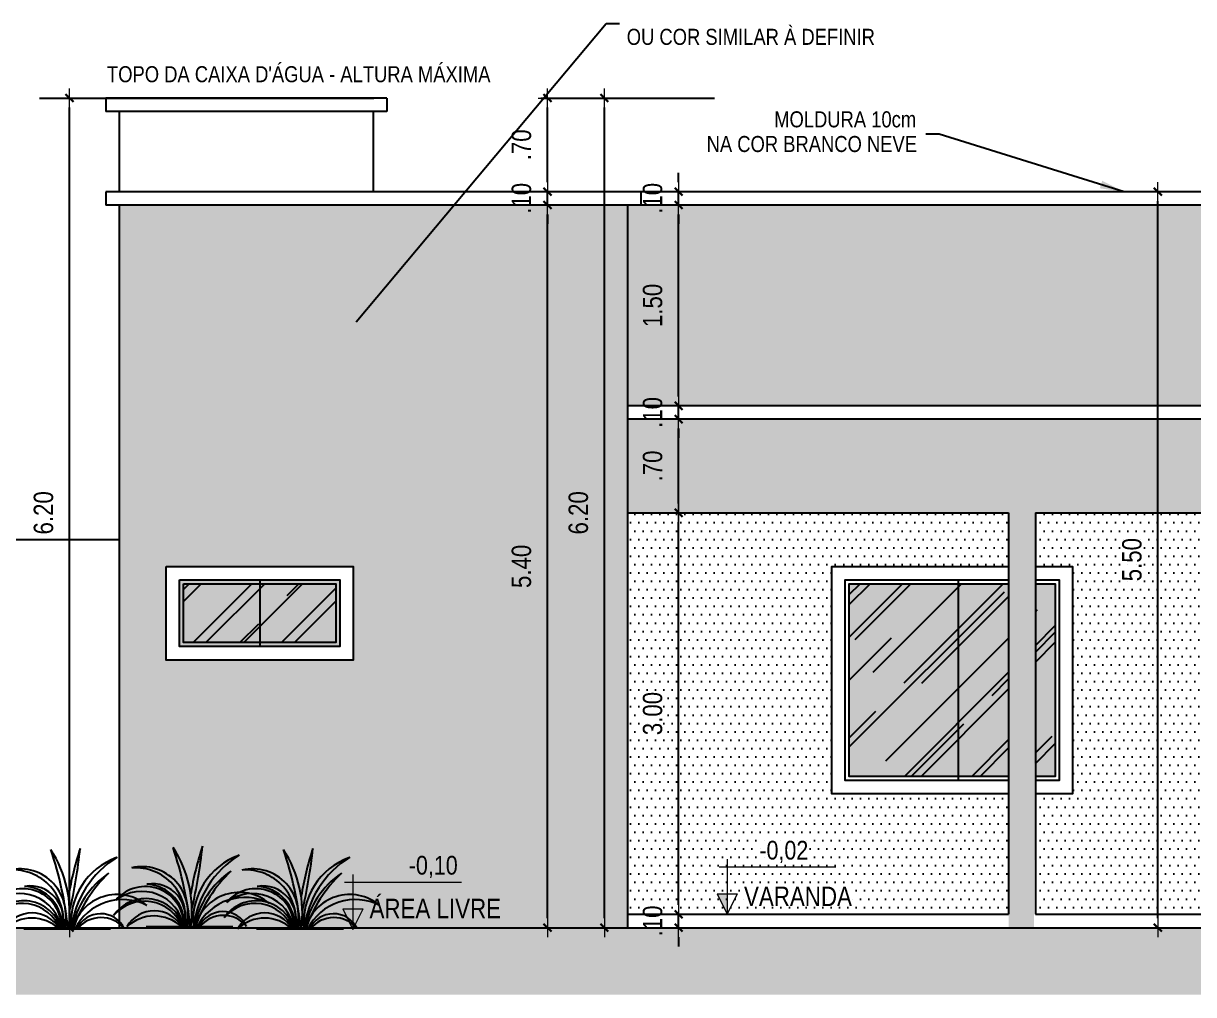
# Model space of a CAD drawing. Header units: millimetres. Extents: x -6300 to 1991, y -4770 to 4545.
# Drawn here: x 1393.61 to 1402.36, y 107.48 to 114.73 of the extents above; entities that cross this region are included whole.
import ezdxf
from ezdxf.enums import TextEntityAlignment as Align

# ---------------------------------------------------------------- set-up
doc = ezdxf.new("R2010")
doc.units = ezdxf.units.MM
doc.header["$LTSCALE"] = 20
doc.header["$MEASUREMENT"] = 0
doc.linetypes.add('HIDDEN2', pattern=[0.1875, 0.125, -0.0625])
doc.layers.get('0').update_dxf_attribs({"linetype": 'CONTINUOUS'})
doc.layers.get('DEFPOINTS').update_dxf_attribs({"linetype": 'CONTINUOUS'})
for name, color, linetype in [('alfa_145_colori', 7, 'CONTINUOUS'), ('COTA', 7, 'CONTINUOUS'), ('E-hatch', 8, 'CONTINUOUS'), ('E-txt-g', 3, 'CONTINUOUS'), ('PLANTAS', 136, 'CONTINUOUS')]:
    doc.layers.add(name, color=color, linetype=linetype)
for name, color, linetype, lineweight in [('E-Cta-W', 7, 'CONTINUOUS', 20), ('E-Pen-C', 4, 'CONTINUOUS', 15), ('E-Pen-G', 3, 'CONTINUOUS', 30), ('E-Txt-W', 7, 'CONTINUOUS', 20)]:
    doc.layers.add(name, color=color, linetype=linetype, lineweight=lineweight)
doc.styles.add('F2', font='ARIALN.TTF')
doc.styles.add('REG60', font='romans.shx', dxfattribs={"width": 0.8, "height": 0.15})
doc.styles.add('REG80', font='romans.shx', dxfattribs={"width": 0.8, "height": 0.2})
doc.dimstyles.new('DIMENSION-1', dxfattribs={"dimtxt": 0.145, "dimasz": 0.07, "dimexe": 1, "dimexo": 0, "dimgap": 0.12, "dimtad": 1, "dimzin": 7, "dimdsep": 46, "dimtxsty": 'F2', "dimblk1": 'TRACO', "dimblk2": 'TRACO', "dimsah": 1, "dimcen": 1, "dimse1": 1, "dimse2": 1, "dimclrd": 4, "dimclre": 256, "dimclrt": 4, "dimadec": 8, "dimazin": 0, "dimtfac": 1, "dimtix": 1, "dimtmove": 2, "dimatfit": 3, "dimldrblk": 'TRACO', "dimfxl": 1, "dimtolj": 1, "dimtzin": 0, "dimarcsym": 0})
doc.dimstyles.get("Standard").update_dxf_attribs({"dimtxt": 0.18, "dimasz": 0.18, "dimexe": 0.18, "dimexo": 0.0625, "dimgap": 0.09, "dimtad": 0, "dimtih": 1, "dimtoh": 1, "dimdec": 4, "dimzin": 0, "dimdsep": 46, "dimtxsty": 'Standard', "dimcen": 0.09, "dimadec": 0, "dimazin": 0, "dimtfac": 1, "dimtdec": 4, "dimtofl": 0, "dimtmove": 0, "dimatfit": 3, "dimfxl": 1, "dimtolj": 1, "dimtzin": 0, "dimarcsym": 0})
pattern_1 = [(0, (45.651994, 88.1291), (0.03125, 0.0625), [0, -0.0625])]
pattern_2 = [(45, (-0.02454, 4.86854), (0.33941125, 0.90509668), [6, -0.8, 2, -0.4]), (45, (0.2102, 5.38614), (-0.65902352, 0.0933381), [1.2, -0.132, 2.4, -0.3]), (45, (-0.12353, 5.25037), (1.28127749, 1.66028672), [3.2, -0.56, 1.6, -0.4])]

# ---------------------------------------------------------------- blocks, each defined once
blk = doc.blocks.new('TXT-AMB75')
at = {"layer": 'E-txt-g', "style": 'REG80', "width": 0.8, "flags": 8}
blk.add_attdef('TXT', text='', height=0.2, dxfattribs=at).set_placement((0.005, 0.296), align=Align.CENTER)
at = {"layer": 'E-Txt-W', "style": 'REG60', "width": 0.8, "flags": 8}
blk.add_attdef('TXT', text='', height=0.15, dxfattribs=at).set_placement((0.005, 0.027), align=Align.CENTER)
blk = doc.blocks.new('Ind-Nivel-CT2')
at = {"color": 4}
for p, q in [((-0.088, 0.505), (1.16, 0.505)), ((0, 0.587), (0, 0)), ((-0.109, 0.218), (0, 0)), ((-0.109, 0.218), (0.109, 0.218)), ((0, 0), (0.109, 0.218))]:
    blk.add_line(p, q, dxfattribs=at)
blk.add_solid([(-0.109, 0.218), (0, 0.218), (0, 0)], dxfattribs=at)
at = {"color": 4, "style": 'F2'}
blk.add_attdef('NIVEL1', (0.162, 0.601), '', height=0.2, dxfattribs=at)
blk = doc.blocks.new('TRACO')
at = {"layer": 'E-Pen-C'}
for p, q in [((-1, 0), (1, 0)), ((0, 1), (0, -1))]:
    blk.add_line(p, q, dxfattribs=at)
at = {"layer": 'E-Pen-G'}
blk.add_line((-0.42, -0.42), (0.42, 0.42), dxfattribs=at)
blk = doc.blocks.new('*D753')
at = {"layer": 'COTA', "color": 4, "linetype": 'Continuous', "lineweight": -2}
blk.add_line((1397.5309, 108.0475), (1397.5309, 113.3075), dxfattribs=at)
at = {"layer": 'DEFPOINTS', "color": 0, "linetype": 'Continuous'}
for p in [(1397.3555, 113.3775, -20.3835), (1397.5309, 113.3775), (1397.3555, 107.9775, -21.271)]:
    blk.add_point(p, dxfattribs=at)
at = {"layer": 'COTA', "color": 4, "linetype": 'Continuous', "lineweight": -2, "xscale": 0.07, "yscale": 0.07, "zscale": 0.07}
for p, rotation in [((1397.5309, 113.3775), 90), ((1397.5309, 107.9775), 270)]:
    blk.add_blockref('TRACO', p, dxfattribs=dict(at, rotation=rotation))
at = {"layer": 'COTA', "color": 4, "linetype": 'Continuous', "insert": (1397.3369, 110.6775), "char_height": 0.145, "attachment_point": 5, "rotation": 90, "style": 'F2'}
blk.add_mtext('\\A1;5.40', dxfattribs=at)
blk = doc.blocks.new('*D754')
at = {"layer": 'COTA', "color": 4, "linetype": 'Continuous', "lineweight": -2}
for p, q in [((1397.5309, 113.5475), (1397.5309, 113.6175)), ((1397.5309, 113.3775), (1397.5309, 113.4775)), ((1397.5309, 113.3075), (1397.5309, 113.2375))]:
    blk.add_line(p, q, dxfattribs=at)
at = {"layer": 'DEFPOINTS', "color": 0, "linetype": 'Continuous'}
for p in [(1397.2181, 113.4775, -20.3835), (1397.5309, 113.4775), (1397.3555, 113.3775, -20.3835)]:
    blk.add_point(p, dxfattribs=at)
at = {"layer": 'COTA', "color": 4, "linetype": 'Continuous', "lineweight": -2, "xscale": 0.07, "yscale": 0.07, "zscale": 0.07}
for p, rotation in [((1397.5309, 113.4775), 270), ((1397.5309, 113.3775), 90)]:
    blk.add_blockref('TRACO', p, dxfattribs=dict(at, rotation=rotation))
at = {"layer": 'COTA', "color": 4, "linetype": 'Continuous', "insert": (1397.3369, 113.4275), "char_height": 0.145, "attachment_point": 5, "rotation": 90, "style": 'F2'}
blk.add_mtext('\\A1;.10', dxfattribs=at)
blk = doc.blocks.new('*D755')
at = {"layer": 'COTA', "color": 4, "linetype": 'Continuous', "lineweight": -2}
blk.add_line((1397.5309, 113.5475), (1397.5309, 114.1075), dxfattribs=at)
at = {"layer": 'DEFPOINTS', "color": 0, "linetype": 'Continuous'}
for p in [(1397.2181, 114.1775, -20.1369), (1397.5309, 114.1775), (1397.2181, 113.4775, -20.3835)]:
    blk.add_point(p, dxfattribs=at)
at = {"layer": 'COTA', "color": 4, "linetype": 'Continuous', "lineweight": -2, "xscale": 0.07, "yscale": 0.07, "zscale": 0.07}
for p, rotation in [((1397.5309, 114.1775), 90), ((1397.5309, 113.4775), 270)]:
    blk.add_blockref('TRACO', p, dxfattribs=dict(at, rotation=rotation))
at = {"layer": 'COTA', "color": 4, "linetype": 'Continuous', "insert": (1397.3369, 113.8275), "char_height": 0.145, "attachment_point": 5, "rotation": 90, "style": 'F2'}
blk.add_mtext('\\A1;.70', dxfattribs=at)
blk = doc.blocks.new('*D756')
at = {"layer": 'COTA', "color": 4, "linetype": 'Continuous', "lineweight": -2}
blk.add_line((1397.9564, 108.0475), (1397.9564, 114.1075), dxfattribs=at)
at = {"layer": 'DEFPOINTS', "color": 0, "linetype": 'Continuous'}
for p in [(1397.7937, 114.1775, -20.1369), (1397.9564, 114.1775), (1397.7937, 107.9775, -21.271)]:
    blk.add_point(p, dxfattribs=at)
at = {"layer": 'COTA', "color": 4, "linetype": 'Continuous', "lineweight": -2, "xscale": 0.07, "yscale": 0.07, "zscale": 0.07}
for p, rotation in [((1397.9564, 114.1775), 90), ((1397.9564, 107.9775), 270)]:
    blk.add_blockref('TRACO', p, dxfattribs=dict(at, rotation=rotation))
at = {"layer": 'COTA', "color": 4, "linetype": 'Continuous', "insert": (1397.7624, 111.0775), "char_height": 0.145, "attachment_point": 5, "rotation": 90, "style": 'F2'}
blk.add_mtext('\\A1;6.20', dxfattribs=at)
blk = doc.blocks.new('*D757')
at = {"layer": 'COTA', "color": 4, "linetype": 'Continuous', "lineweight": -2}
for p, q in [((1398.5116, 108.1475), (1398.5116, 108.2175)), ((1398.5116, 107.9775), (1398.5116, 108.0775)), ((1398.5116, 107.9075), (1398.5116, 107.8375))]:
    blk.add_line(p, q, dxfattribs=at)
at = {"layer": 'DEFPOINTS', "color": 0, "linetype": 'Continuous'}
for p in [(1398.2638, 108.0775, -21.271), (1398.5116, 108.0775), (1398.2638, 107.9775, -21.271)]:
    blk.add_point(p, dxfattribs=at)
at = {"layer": 'COTA', "color": 4, "linetype": 'Continuous', "lineweight": -2, "xscale": 0.07, "yscale": 0.07, "zscale": 0.07}
for p, rotation in [((1398.5116, 108.0775), 270), ((1398.5116, 107.9775), 90)]:
    blk.add_blockref('TRACO', p, dxfattribs=dict(at, rotation=rotation))
at = {"layer": 'COTA', "color": 4, "linetype": 'Continuous', "insert": (1398.3175, 108.0275), "char_height": 0.145, "attachment_point": 5, "rotation": 90, "style": 'F2'}
blk.add_mtext('\\A1;.10', dxfattribs=at)
blk = doc.blocks.new('*D758')
at = {"layer": 'COTA', "color": 4, "linetype": 'Continuous', "lineweight": -2}
blk.add_line((1398.5116, 108.1475), (1398.5116, 111.0075), dxfattribs=at)
at = {"layer": 'DEFPOINTS', "color": 0, "linetype": 'Continuous'}
for p in [(1398.1293, 111.0775, -21.271), (1398.5116, 111.0775), (1398.2638, 108.0775, -21.271)]:
    blk.add_point(p, dxfattribs=at)
at = {"layer": 'COTA', "color": 4, "linetype": 'Continuous', "lineweight": -2, "xscale": 0.07, "yscale": 0.07, "zscale": 0.07}
for p, rotation in [((1398.5116, 111.0775), 90), ((1398.5116, 108.0775), 270)]:
    blk.add_blockref('TRACO', p, dxfattribs=dict(at, rotation=rotation))
at = {"layer": 'COTA', "color": 4, "linetype": 'Continuous', "insert": (1398.3175, 109.5775), "char_height": 0.145, "attachment_point": 5, "rotation": 90, "style": 'F2'}
blk.add_mtext('\\A1;3.00', dxfattribs=at)
blk = doc.blocks.new('*D759')
at = {"layer": 'COTA', "color": 4, "linetype": 'Continuous', "lineweight": -2}
blk.add_line((1398.5116, 111.1475), (1398.5116, 111.7075), dxfattribs=at)
at = {"layer": 'DEFPOINTS', "color": 0, "linetype": 'Continuous'}
for p in [(1398.1293, 111.7775, -21.271), (1398.5116, 111.7775), (1398.1293, 111.0775, -21.271)]:
    blk.add_point(p, dxfattribs=at)
at = {"layer": 'COTA', "color": 4, "linetype": 'Continuous', "lineweight": -2, "xscale": 0.07, "yscale": 0.07, "zscale": 0.07}
for p, rotation in [((1398.5116, 111.7775), 90), ((1398.5116, 111.0775), 270)]:
    blk.add_blockref('TRACO', p, dxfattribs=dict(at, rotation=rotation))
at = {"layer": 'COTA', "color": 4, "linetype": 'Continuous', "insert": (1398.3175, 111.4275), "char_height": 0.145, "attachment_point": 5, "rotation": 90, "style": 'F2'}
blk.add_mtext('\\A1;.70', dxfattribs=at)
blk = doc.blocks.new('*D760')
at = {"layer": 'COTA', "color": 4, "linetype": 'Continuous', "lineweight": -2}
for p, q in [((1398.5116, 111.9475), (1398.5116, 112.0175)), ((1398.5116, 111.7775), (1398.5116, 111.8775)), ((1398.5116, 111.7075), (1398.5116, 111.6375))]:
    blk.add_line(p, q, dxfattribs=at)
at = {"layer": 'DEFPOINTS', "color": 0, "linetype": 'Continuous'}
for p in [(1398.1293, 111.8775, -21.271), (1398.5116, 111.8775), (1398.1293, 111.7775, -21.271)]:
    blk.add_point(p, dxfattribs=at)
at = {"layer": 'COTA', "color": 4, "linetype": 'Continuous', "lineweight": -2, "xscale": 0.07, "yscale": 0.07, "zscale": 0.07}
for p, rotation in [((1398.5116, 111.8775), 270), ((1398.5116, 111.7775), 90)]:
    blk.add_blockref('TRACO', p, dxfattribs=dict(at, rotation=rotation))
at = {"layer": 'COTA', "color": 4, "linetype": 'Continuous', "insert": (1398.3175, 111.8275), "char_height": 0.145, "attachment_point": 5, "rotation": 90, "style": 'F2'}
blk.add_mtext('\\A1;.10', dxfattribs=at)
blk = doc.blocks.new('*D761')
at = {"layer": 'COTA', "color": 4, "linetype": 'Continuous', "lineweight": -2}
blk.add_line((1398.5116, 111.9475), (1398.5116, 113.3075), dxfattribs=at)
at = {"layer": 'DEFPOINTS', "color": 0, "linetype": 'Continuous'}
for p in [(1398.1293, 113.3775, -19.4414), (1398.5116, 113.3775), (1398.1293, 111.8775, -21.271)]:
    blk.add_point(p, dxfattribs=at)
at = {"layer": 'COTA', "color": 4, "linetype": 'Continuous', "lineweight": -2, "xscale": 0.07, "yscale": 0.07, "zscale": 0.07}
for p, rotation in [((1398.5116, 113.3775), 90), ((1398.5116, 111.8775), 270)]:
    blk.add_blockref('TRACO', p, dxfattribs=dict(at, rotation=rotation))
at = {"layer": 'COTA', "color": 4, "linetype": 'Continuous', "insert": (1398.3175, 112.6275), "char_height": 0.145, "attachment_point": 5, "rotation": 90, "style": 'F2'}
blk.add_mtext('\\A1;1.50', dxfattribs=at)
blk = doc.blocks.new('*D762')
at = {"layer": 'COTA', "color": 4, "linetype": 'Continuous', "lineweight": -2}
for p, q in [((1398.5116, 113.5475), (1398.5116, 113.6175)), ((1398.5116, 113.3775), (1398.5116, 113.4775)), ((1398.5116, 113.3075), (1398.5116, 113.2375))]:
    blk.add_line(p, q, dxfattribs=at)
at = {"layer": 'DEFPOINTS', "color": 0, "linetype": 'Continuous'}
for p in [(1398.1293, 113.4775, -20.3835), (1398.5116, 113.4775), (1398.1293, 113.3775, -19.4414)]:
    blk.add_point(p, dxfattribs=at)
at = {"layer": 'COTA', "color": 4, "linetype": 'Continuous', "lineweight": -2, "xscale": 0.07, "yscale": 0.07, "zscale": 0.07}
for p, rotation in [((1398.5116, 113.4775), 270), ((1398.5116, 113.3775), 90)]:
    blk.add_blockref('TRACO', p, dxfattribs=dict(at, rotation=rotation))
at = {"layer": 'COTA', "color": 4, "linetype": 'Continuous', "insert": (1398.3175, 113.4275), "char_height": 0.145, "attachment_point": 5, "rotation": 90, "style": 'F2'}
blk.add_mtext('\\A1;.10', dxfattribs=at)
blk = doc.blocks.new('*D775')
at = {"layer": 'COTA', "color": 4, "linetype": 'Continuous', "lineweight": -2}
blk.add_line((1393.957, 108.0475), (1393.957, 114.1075), dxfattribs=at)
at = {"layer": 'DEFPOINTS', "color": 0, "linetype": 'Continuous'}
for p in [(1393.957, 114.1775), (1394.3293, 114.1775, -20.1369), (1394.3293, 107.9775, -21.271)]:
    blk.add_point(p, dxfattribs=at)
at = {"layer": 'COTA', "color": 4, "linetype": 'Continuous', "lineweight": -2, "xscale": 0.07, "yscale": 0.07, "zscale": 0.07}
for p, rotation in [((1393.957, 114.1775), 90), ((1393.957, 107.9775), 270)]:
    blk.add_blockref('TRACO', p, dxfattribs=dict(at, rotation=rotation))
at = {"layer": 'COTA', "color": 4, "linetype": 'Continuous', "insert": (1393.763, 111.0775), "char_height": 0.145, "attachment_point": 5, "rotation": 90, "style": 'F2'}
blk.add_mtext('\\A1;6.20', dxfattribs=at)
blk = doc.blocks.new('*D776')
at = {"layer": 'COTA', "color": 4, "linetype": 'Continuous', "lineweight": -2}
blk.add_line((1402.0954, 108.0475), (1402.0954, 113.4075), dxfattribs=at)
at = {"layer": 'DEFPOINTS', "color": 0, "linetype": 'Continuous'}
for p in [(1402.0954, 113.4775), (1402.2215, 113.4775, -20.3835), (1402.336, 107.9775, -21.271)]:
    blk.add_point(p, dxfattribs=at)
at = {"layer": 'COTA', "color": 4, "linetype": 'Continuous', "lineweight": -2, "xscale": 0.07, "yscale": 0.07, "zscale": 0.07}
for p, rotation in [((1402.0954, 113.4775), 90), ((1402.0954, 107.9775), 270)]:
    blk.add_blockref('TRACO', p, dxfattribs=dict(at, rotation=rotation))
at = {"layer": 'COTA', "color": 4, "linetype": 'Continuous', "insert": (1401.9014, 110.7275), "char_height": 0.145, "attachment_point": 5, "rotation": 90, "style": 'F2'}
blk.add_mtext('\\A1;5.50', dxfattribs=at)
blk = doc.blocks.new('PLANT3L')
at = {"layer": 'PLANTAS', "color": 8}
blk.add_line((0.3351, 0.0015), (-0.3143, 0.0015), dxfattribs=at)
for centre, radius, start, end in [((-0.844, 0.1188), 0.8728, 352.27547, 33.05223), ((-2.7892, -0.3038), 2.8236, 6.20778, 18.55844), ((2.4214, -0.1546), 2.4353, 161.84152, 170.51788), ((-3.6764, 1.0004), 3.8044, 346.8713, 354.02533), ((0.5549, 0.0478), 0.5179, 109.76411, 185.12746), ((0.7667, -0.0849), 0.7313, 121.65392, 173.21531), ((-0.344, 0.1081), 0.3431, 341.89737, 103.31949), ((-0.3936, 0.0678), 0.3752, 349.82475, 94.13959), ((0.6959, -0.1285), 0.6634, 124.50885, 168.69618), ((1.0314, -0.3304), 1.0326, 133.53988, 161.25124), ((-0.3201, 0.0157), 0.2871, 357.16333, 139.92505), ((-0.3458, -0.0523), 0.3187, 9.71285, 127.50252), ((-0.3232, 0.0255), 0.2951, 356.01042, 87.13266), ((-0.2675, 0.0759), 0.2474, 342.78074, 98.95442), ((-0.3154, -0.0813), 0.2937, 16.37821, 145.44277), ((-0.3255, -0.1107), 0.3035, 21.69846, 139.77686), ((0.3837, -0.0849), 0.3441, 49.71267, 165.46732), ((0.4246, -0.1784), 0.3997, 62.96984, 153.252), ((-0.253, -0.1136), 0.2351, 29.31773, 150.48444), ((2.4214, -0.1546), 2.4353, 173.45969, 176.32576), ((0.2607, -0.08), 0.1958, 25.71779, 155.41564), ((-0.2539, -0.2151), 0.2978, 46.66196, 133.1395), ((-3.6764, 1.0004), 3.8044, 344.77807, 345.72301), ((0.2638, -0.1375), 0.2245, 39.42922, 141.72015)]:
    blk.add_arc(centre, radius, start, end, dxfattribs=at)

msp = doc.modelspace()

# ---------------------------------------------------------------- hatches: boundary and pattern name
h = msp.add_hatch()
h.set_pattern_fill('DOTS', color=6, style=0)
h.set_pattern_definition(pattern_1)
h.paths.add_polyline_path([(1398.1293, 113.3775), (1394.3293, 113.3775), (1394.3293, 107.9775), (1398.1293, 107.9775)])
h.paths.add_polyline_path([(1396.0793, 110.6775), (1396.0793, 109.9775), (1394.6793, 109.9775), (1394.6793, 110.6775)], flags=16)
h.paths.add_polyline_path([(1395.9793, 110.5775), (1395.9793, 110.0775), (1394.7793, 110.0775), (1394.7793, 110.5775)], flags=0)
h.paths.add_polyline_path([(1395.9493, 110.5475), (1395.9493, 110.1075), (1394.8093, 110.1075), (1394.8093, 110.5475)], flags=0)
h = msp.add_hatch()
h.set_pattern_fill('DOTS,_O', color=4)
h.set_pattern_definition(pattern_1)
h.paths.add_polyline_path([(1398.2293, 113.3775), (1398.1293, 113.3775), (1398.1293, 111.8775), (1407.3293, 111.8775), (1407.3293, 113.3775)])
h = msp.add_hatch()
h.set_pattern_fill('DOTS', color=6, style=0)
h.set_pattern_definition(pattern_1)
h.paths.add_polyline_path([(1398.1293, 111.7775), (1398.1293, 111.0775), (1400.979, 111.0775), (1400.979, 107.9775), (1401.1683, 107.9775), (1401.179, 111.0775), (1404.028, 111.0775), (1404.028, 108.0775), (1404.228, 108.0775), (1404.228, 111.0775), (1407.1293, 111.0775), (1407.1293, 108.0775), (1407.3293, 108.0775), (1407.3293, 111.0775), (1410.8294, 111.0775), (1410.8294, 108.0775), (1411.3294, 108.0775), (1411.3294, 111.0775), (1412.3293, 111.0775), (1412.3293, 111.7775)])
h = msp.add_hatch()
h.set_pattern_fill('DOTS,_O', color=4)
h.set_pattern_definition(pattern_1)
h.paths.add_polyline_path([(1400.979, 111.0775), (1398.1293, 111.0775), (1398.1293, 108.0775), (1400.979, 108.0775), (1400.979, 108.9775), (1399.6579, 108.9775), (1399.6579, 110.6775), (1400.979, 110.6775)])
h = msp.add_hatch()
h.set_pattern_fill('DOTS,_O', color=4)
h.set_pattern_definition(pattern_1)
h.paths.add_polyline_path([(1402.8293, 110.6775), (1404.028, 110.6775), (1404.028, 111.0775), (1401.179, 111.0775), (1401.179, 110.6775), (1401.4579, 110.6775), (1401.4579, 108.9775), (1401.179, 108.9775), (1401.179, 108.0775), (1404.028, 108.0775), (1404.028, 109.9775), (1402.8293, 109.9775)])
at = {"layer": 'alfa_145_colori'}
h = msp.add_hatch(color=254, dxfattribs=at)
h.set_gradient(color1=(194, 211, 224), one_color=1, tint=1, name='CURVED')
h.paths.add_polyline_path([(1395.3793, 110.5475), (1394.8093, 110.5475), (1394.8093, 110.1075), (1395.3793, 110.1075)])
h.paths.add_polyline_path([(1395.3793, 110.5475), (1395.3793, 110.1075), (1395.9493, 110.1075), (1395.9493, 110.5475)])
h = msp.add_hatch(color=254, dxfattribs=at)
h.set_gradient(color1=(194, 211, 224), one_color=1, tint=1, name='CURVED')
h.paths.add_polyline_path([(1400.602, 110.5475), (1399.7879, 110.5475), (1399.7879, 109.1075), (1400.602, 109.1075)])
h.paths.add_polyline_path([(1400.979, 110.5475), (1400.602, 110.5475), (1400.602, 109.1075), (1400.979, 109.1075)])
h.paths.add_polyline_path([(1401.3279, 110.5475), (1401.179, 110.5475), (1401.179, 109.1075), (1401.3279, 109.1075)])
at = {"layer": 'COTA', "linetype": 'Continuous'}
h = msp.add_hatch(dxfattribs=at)
h.set_pattern_fill('ANSI38', color=8, scale=0.4, style=0)
h.set_pattern_definition([(135, (2909.26165, 54.7545), (0.035355339, 0.035355339), []), (45, (2909.26165, 54.7545), (0.1060660172, 0.035355339), [0.125, -0.075])])
h.paths.add_polyline_path([(1390.5271, 107.9775), (1394.3293, 107.9775), (1394.5293, 107.9775), (1412.2344, 107.9775), (1412.3293, 107.9775), (1413.8293, 107.9775), (1413.8293, 107.9275), (1416.3293, 107.9275), (1416.3293, 107.7775), (1417.5841, 107.7775), (1417.5841, 107.4775), (1390.5271, 107.4775)])
at = {"layer": 'E-hatch'}
h = msp.add_hatch(dxfattribs=at)
h.set_pattern_fill('AR-RROOF', color=256, scale=0.4, angle=45, style=0)
h.set_pattern_definition(pattern_2)
h.paths.add_polyline_path([(1395.3793, 110.5475), (1394.8093, 110.5475), (1394.8093, 110.1075), (1395.3793, 110.1075)])
h.paths.add_polyline_path([(1395.9493, 110.5475), (1395.3793, 110.5475), (1395.3793, 110.1075), (1395.9493, 110.1075)])
h = msp.add_hatch(dxfattribs=at)
h.set_pattern_fill('AR-RROOF', color=256, scale=0.4, angle=45, style=0)
h.set_pattern_definition(pattern_2)
h.paths.add_polyline_path([(1400.602, 110.5475), (1399.7879, 110.5475), (1399.7879, 109.1075), (1400.602, 109.1075)])
h.paths.add_polyline_path([(1400.979, 110.5475), (1400.602, 110.5475), (1400.602, 109.1075), (1400.979, 109.1075)])
h.paths.add_polyline_path([(1401.3279, 110.5475), (1401.179, 110.5475), (1401.179, 109.1075), (1401.3279, 109.1075)])

# ---------------------------------------------------------------- linework, layer by layer
at = {"layer": 'COTA', "color": 8, "linetype": 'HIDDEN2'}
msp.add_line((1393.7321, 114.1775, -20.1369), (1398.7797, 114.1775, -20.1369), dxfattribs=at)
at = {"layer": 'COTA', "color": 8, "linetype": 'Continuous'}
for p, q in [((1396.3287, 114.1775, -20.1369), (1394.2287, 114.1775, -20.1369)), ((1394.2287, 114.1775, -20.1174), (1394.2287, 114.0775, -20.1181)), ((1396.3287, 114.1775, -20.117), (1396.3287, 114.0775, -20.1177)), ((1396.3287, 114.0775, -20.1369), (1394.2287, 114.0775, -20.1369)), ((1394.3287, 114.0775, -20.1181), (1394.3287, 113.4775, -20.3835)), ((1396.2287, 114.0775, -20.1177), (1396.2287, 113.4775, -20.3835)), ((1391.4793, 110.8775, -21.271), (1394.3293, 110.8775, -21.271)), ((1400.602, 110.5775, -21.271), (1400.602, 109.0775, -21.271))]:
    msp.add_line(p, q, dxfattribs=at)
at = {"layer": 'COTA', "color": 1, "linetype": 'Continuous'}
for p, q in [((1398.2293, 113.4775, -20.3835), (1394.2298, 113.4775, -20.3835)), ((1394.2298, 113.4775, -21.271), (1394.2298, 113.3775, -21.271)), ((1398.2293, 113.4775, -19.4414), (1398.2293, 113.3775, -19.4414)), ((1398.2293, 113.3775, -20.3835), (1394.2298, 113.3775, -20.3835)), ((1394.3293, 113.3775, -21.271), (1394.3293, 107.9775, -21.271)), ((1398.1293, 113.3775, -19.4414), (1398.1293, 107.9775, -19.4414)), ((1390.5271, 107.9775, -21.271), (1413.8293, 107.9775, -21.271))]:
    msp.add_line(p, q, dxfattribs=at)
at = {"layer": 'COTA', "color": 2, "linetype": 'Continuous'}
for p, q in [((1407.4293, 113.4775, -20.3835), (1398.2293, 113.4775, -20.3835)), ((1407.4293, 113.3775, -20.3835), (1398.2293, 113.3775, -20.3835))]:
    msp.add_line(p, q, dxfattribs=at)
at = {"layer": 'COTA', "color": 5, "linetype": 'Continuous'}
for p, q in [((1412.4293, 111.8775, -21.271), (1398.1293, 111.8775, -21.271)), ((1412.4293, 111.7775, -21.271), (1398.1293, 111.7775, -21.271)), ((1398.1293, 111.0775, -21.271), (1400.979, 111.0775, -21.271)), ((1400.979, 111.0775, -21.271), (1400.979, 108.0775, -21.271)), ((1401.179, 111.0775, -21.271), (1401.179, 108.0775, -21.271)), ((1401.179, 111.0775, -21.271), (1404.028, 111.0775, -21.271)), ((1398.1293, 108.0775, -21.271), (1400.979, 108.0775, -21.271)), ((1401.179, 108.0775, -21.271), (1404.028, 108.0775, -21.271))]:
    msp.add_line(p, q, dxfattribs=at)
at = {"layer": 'COTA', "color": 7, "linetype": 'Continuous'}
msp.add_line((1395.3793, 110.5775, -21.271), (1395.3793, 110.0775, -21.271), dxfattribs=at)
at = {"layer": 'COTA', "color": 7, "linetype": 'Continuous', "elevation": -21.271}
for points in [[(1394.6793, 110.6775), (1396.0793, 110.6775), (1396.0793, 109.9775), (1394.6793, 109.9775)], [(1394.7793, 110.5775), (1395.9793, 110.5775), (1395.9793, 110.0775), (1394.7793, 110.0775)], [(1394.8093, 110.5475), (1395.9493, 110.5475), (1395.9493, 110.1075), (1394.8093, 110.1075)]]:
    msp.add_lwpolyline(points, close=True, dxfattribs=at)
for points in [[(1400.979, 108.9775), (1399.6579, 108.9775), (1399.6579, 110.6775), (1400.979, 110.6775)], [(1401.179, 110.6775), (1401.4579, 110.6775), (1401.4579, 108.9775), (1401.179, 108.9775)], [(1400.979, 109.0775), (1399.7579, 109.0775), (1399.7579, 110.5775), (1400.979, 110.5775)], [(1401.179, 110.5775), (1401.3579, 110.5775), (1401.3579, 109.0775), (1401.179, 109.0775)]]:
    msp.add_lwpolyline(points, dxfattribs=at)
at = {"layer": 'COTA', "color": 8, "linetype": 'Continuous', "elevation": -21.271}
for points in [[(1400.979, 109.1075), (1399.7879, 109.1075), (1399.7879, 110.5475), (1400.979, 110.5475)], [(1401.179, 110.5475), (1401.3279, 110.5475), (1401.3279, 109.1075), (1401.179, 109.1075)]]:
    msp.add_lwpolyline(points, dxfattribs=at)

# ---------------------------------------------------------------- block references
ref = msp.add_blockref('TXT-AMB75', (1399.4, 107.9226, -21.4174), dxfattribs=dict(xscale=0.7290000000000001, yscale=0.7290000000000001, zscale=0.7290000000000001))
ref.add_attrib('TXT', 'VARANDA', dxfattribs={"layer": 'E-txt-g', "color": 2, "height": 0.1458, "style": 'F2'}).set_placement((1399.404, 108.1387, -21.4174), align=Align.CENTER)
ref = msp.add_blockref('TXT-AMB75', (1396.6883, 107.8319, -21.271), dxfattribs=dict(xscale=0.7290000000000001, yscale=0.7290000000000001, zscale=0.7290000000000001))
ref.add_attrib('TXT', 'ÁREA LIVRE', dxfattribs={"layer": 'E-txt-g', "color": 2, "height": 0.1458, "style": 'F2'}).set_placement((1396.6923, 108.048, -21.271), align=Align.CENTER)
at = {"layer": 'COTA', "color": 7, "linetype": 'Continuous'}
for p in [(1394.8439, 107.9821), (1393.9297, 107.966), (1395.6698, 107.966)]:
    msp.add_blockref('PLANT3L', p, dxfattribs=at)
at = {"layer": 'E-Cta-W'}
ref = msp.add_blockref('Ind-Nivel-CT2', (1398.8755, 108.0775, -21.4174), dxfattribs=dict(at, xscale=0.7, yscale=0.7, zscale=0.7))
ref.add_attrib('NIVEL1', '-0,02', (1399.1154, 108.4866, -21.4174), dxfattribs={"layer": '0', "height": 0.14, "style": 'F2'})
ref = msp.add_blockref('Ind-Nivel-CT2', (1396.0759, 107.9649, -21.271), dxfattribs=dict(at, xscale=0.7, yscale=0.7, zscale=0.7))
ref.add_attrib('NIVEL1', '    -0,10', (1396.3158, 108.3741, -21.271), dxfattribs={"layer": '0', "height": 0.14, "style": 'F2'})

# ---------------------------------------------------------------- texts
at = {"color": 7, "style": 'F2'}
for s, p in [('OU COR SIMILAR À DEFINIR', (1398.1236, 114.5745)), ("TOPO DA CAIXA D'ÁGUA - ALTURA MÁXIMA", (1394.2373, 114.2953, -27.5713)), ('MOLDURA 10cm', (1399.2262, 113.9582, -52.2444)), ('NA COR BRANCO NEVE', (1398.721, 113.7738, -52.2444))]:
    msp.add_text(s, height=0.12, dxfattribs=at).set_placement(p)

# ---------------------------------------------------------------- dimensions: what is measured, and where the dimension line sits
at = {"layer": 'COTA', "color": 7, "linetype": 'Continuous'}
for base, p1, p2, picture, middle in [((1393.957, 114.1775), (1394.3293, 107.9775, -21.271), (1394.3293, 114.1775, -20.1369), '*D775', (1393.763, 111.0775)), ((1397.5309, 114.1775), (1397.2181, 113.4775, -20.3835), (1397.2181, 114.1775, -20.1369), '*D755', (1397.3369, 113.8275)), ((1397.9564, 114.1775), (1397.7937, 107.9775, -21.271), (1397.7937, 114.1775, -20.1369), '*D756', (1397.7624, 111.0775)), ((1397.5309, 113.4775), (1397.3555, 113.3775, -20.3835), (1397.2181, 113.4775, -20.3835), '*D754', (1397.3369, 113.4275)), ((1398.5116, 113.4775), (1398.1293, 113.3775, -19.4414), (1398.1293, 113.4775, -20.3835), '*D762', (1398.3175, 113.4275)), ((1402.0954, 113.4775), (1402.336, 107.9775, -21.271), (1402.2215, 113.4775, -20.3835), '*D776', (1401.9014, 110.7275)), ((1397.5309, 113.3775), (1397.3555, 107.9775, -21.271), (1397.3555, 113.3775, -20.3835), '*D753', (1397.3369, 110.6775)), ((1398.5116, 113.3775), (1398.1293, 111.8775, -21.271), (1398.1293, 113.3775, -19.4414), '*D761', (1398.3175, 112.6275)), ((1398.5116, 111.8775), (1398.1293, 111.7775, -21.271), (1398.1293, 111.8775, -21.271), '*D760', (1398.3175, 111.8275)), ((1398.5116, 111.7775), (1398.1293, 111.0775, -21.271), (1398.1293, 111.7775, -21.271), '*D759', (1398.3175, 111.4275)), ((1398.5116, 111.0775), (1398.2638, 108.0775, -21.271), (1398.1293, 111.0775, -21.271), '*D758', (1398.3175, 109.5775)), ((1398.5116, 108.0775), (1398.2638, 107.9775, -21.271), (1398.2638, 108.0775, -21.271), '*D757', (1398.3175, 108.0275))]:
    dim = msp.add_linear_dim(base=base, p1=p1, p2=p2, angle=90, dimstyle='DIMENSION-1', override={"dimadec": 0, "dimfxl": 0.06}, dxfattribs=at)
    dim.commit()
    dim.dimension.update_dxf_attribs({"geometry": picture, "text_midpoint": middle})

# ---------------------------------------------------------------- leaders
at = {"layer": 'E-Cta-W', "color": 4}
for points in [[(1396.1007, 112.5041, -30.7269), (1397.9697, 114.7344, -30.7269), (1398.0705, 114.7349, -30.7269)], [(1401.8418, 113.4775, -51.9979), (1400.4604, 113.9061, -51.9979), (1400.3596, 113.9067, -51.9979)]]:
    msp.add_leader(points, dimstyle='Standard', dxfattribs=at)

doc.saveas('drawing.dxf')
